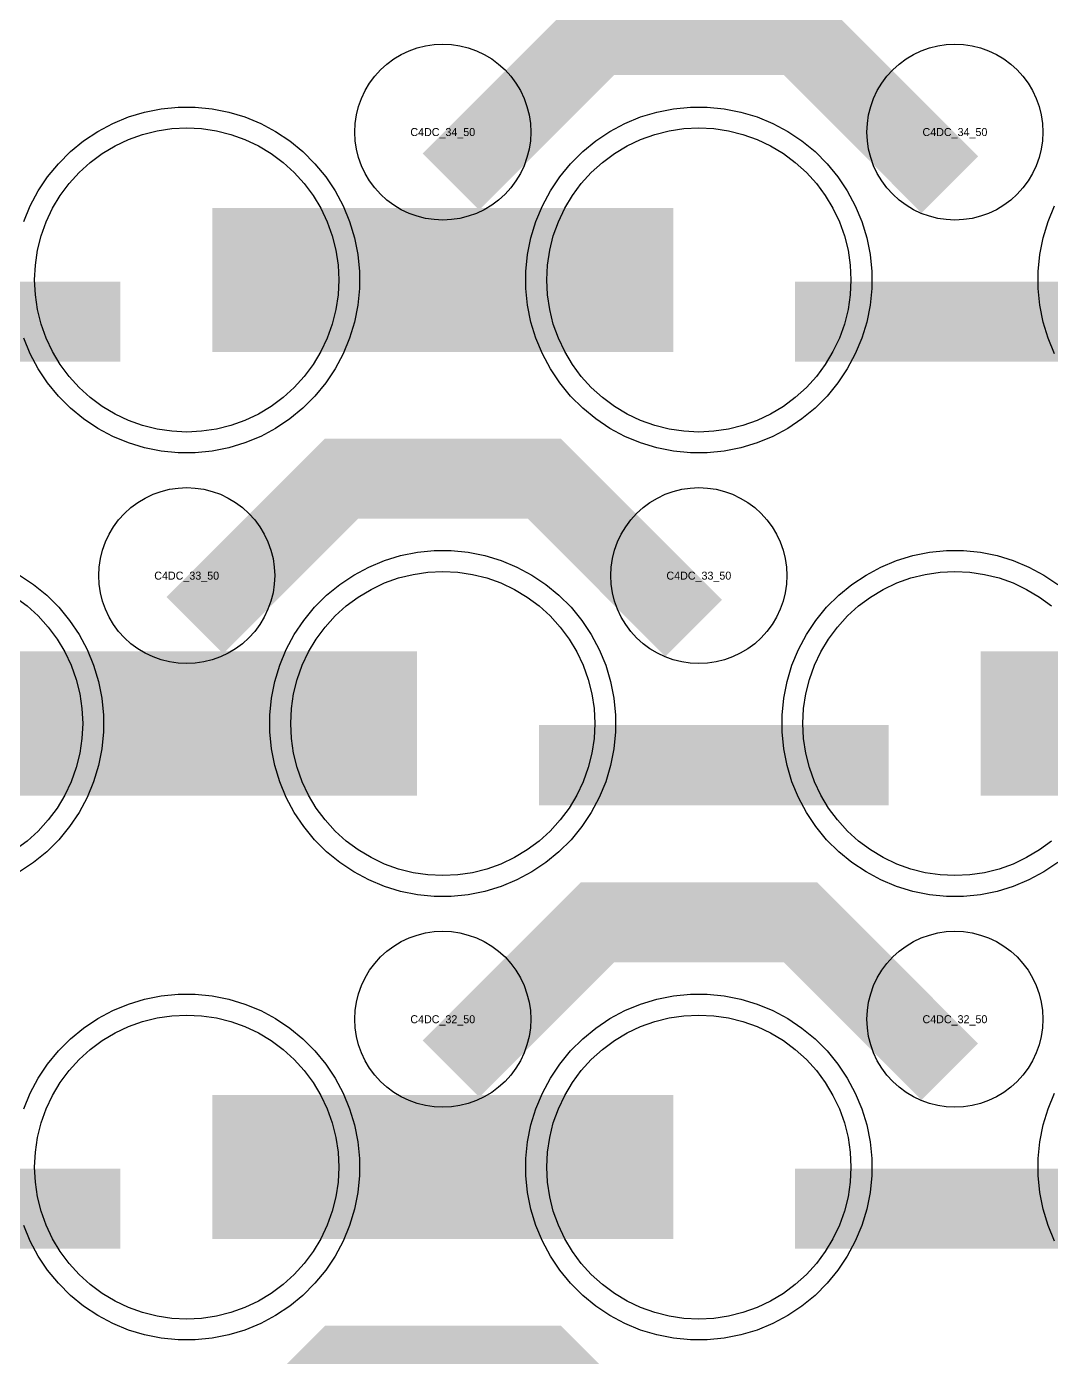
# Model space of a CAD drawing. Extents: x -11880 to 11880, y -14992 to 14992.
# Drawn here: x 3950 to 4270.1, y -10465 to -10049.3 of the extents above; entities that cross this region are included whole.
import ezdxf
from ezdxf.enums import TextEntityAlignment as Align

# ---------------------------------------------------------------- set-up
doc = ezdxf.new("R2010")
doc.units = 0
doc.header["$MEASUREMENT"] = 0
for name, color, linetype in [('GDS_775_DT_237', 138, 'CONTINUOUS'), ('RDL1_FS', 34, 'CONTINUOUS'), ('RDL_BS', 160, 'CONTINUOUS')]:
    doc.layers.add(name, color=color, linetype=linetype)

msp = doc.modelspace()

# ---------------------------------------------------------------- linework, layer by layer
at = {"layer": 'RDL1_FS', "color": 241, "true_color": 0xf7abae}
for points in [[(4000, -10175.894), (3995.343, -10175.665), (3990.732, -10174.981), (3986.209, -10173.849), (3981.819, -10172.277), (3977.605, -10170.285), (3973.605, -10167.887), (3969.86, -10165.109), (3966.406, -10161.979), (3963.276, -10158.525), (3960.498, -10154.78), (3958.1, -10150.78), (3956.108, -10146.566), (3954.536, -10142.176), (3953.404, -10137.653), (3952.72, -10133.042), (3952.491, -10128.385), (3952.72, -10123.728), (3953.404, -10119.117), (3954.536, -10114.594), (3956.108, -10110.204), (3958.1, -10105.99), (3960.498, -10101.99), (3963.276, -10098.245), (3966.406, -10094.791), (3969.86, -10091.661), (3973.605, -10088.883), (3977.605, -10086.485), (3981.819, -10084.493), (3986.209, -10082.921), (3990.732, -10081.789), (3995.343, -10081.105), (4000, -10080.876), (4004.657, -10081.105), (4009.268, -10081.789), (4013.791, -10082.921), (4018.181, -10084.493), (4022.395, -10086.485), (4026.395, -10088.883), (4030.14, -10091.661), (4033.594, -10094.791), (4036.724, -10098.245), (4039.502, -10101.99), (4041.9, -10105.99), (4043.892, -10110.204), (4045.464, -10114.594), (4046.596, -10119.117), (4047.28, -10123.728), (4047.509, -10128.385), (4047.28, -10133.042), (4046.596, -10137.653), (4045.464, -10142.176), (4043.892, -10146.566), (4041.9, -10150.78), (4039.502, -10154.78), (4036.724, -10158.525), (4033.594, -10161.979), (4030.14, -10165.109), (4026.395, -10167.887), (4022.395, -10170.285), (4018.181, -10172.277), (4013.791, -10173.849), (4009.268, -10174.981), (4004.657, -10175.665)], [(4160, -10175.894), (4155.343, -10175.665), (4150.732, -10174.981), (4146.209, -10173.849), (4141.819, -10172.277), (4137.605, -10170.285), (4133.605, -10167.887), (4129.86, -10165.109), (4126.406, -10161.979), (4123.276, -10158.525), (4120.498, -10154.78), (4118.1, -10150.78), (4116.108, -10146.566), (4114.536, -10142.176), (4113.404, -10137.653), (4112.72, -10133.042), (4112.491, -10128.385), (4112.72, -10123.728), (4113.404, -10119.117), (4114.536, -10114.594), (4116.108, -10110.204), (4118.1, -10105.99), (4120.498, -10101.99), (4123.276, -10098.245), (4126.406, -10094.791), (4129.86, -10091.661), (4133.605, -10088.883), (4137.605, -10086.485), (4141.819, -10084.493), (4146.209, -10082.921), (4150.732, -10081.789), (4155.343, -10081.105), (4160, -10080.876), (4164.657, -10081.105), (4169.268, -10081.789), (4173.791, -10082.921), (4178.181, -10084.493), (4182.395, -10086.485), (4186.395, -10088.883), (4190.14, -10091.661), (4193.594, -10094.791), (4196.724, -10098.245), (4199.502, -10101.99), (4201.9, -10105.99), (4203.892, -10110.204), (4205.464, -10114.594), (4206.596, -10119.117), (4207.28, -10123.728), (4207.509, -10128.385), (4207.28, -10133.042), (4206.596, -10137.653), (4205.464, -10142.176), (4203.892, -10146.566), (4201.9, -10150.78), (4199.502, -10154.78), (4196.724, -10158.525), (4193.594, -10161.979), (4190.14, -10165.109), (4186.395, -10167.887), (4182.395, -10170.285), (4178.181, -10172.277), (4173.791, -10173.849), (4169.268, -10174.981), (4164.657, -10175.665)], [(4080, -10314.459), (4075.343, -10314.23), (4070.732, -10313.546), (4066.209, -10312.414), (4061.819, -10310.842), (4057.605, -10308.85), (4053.605, -10306.452), (4049.86, -10303.674), (4046.406, -10300.544), (4043.276, -10297.09), (4040.498, -10293.345), (4038.1, -10289.345), (4036.108, -10285.131), (4034.536, -10280.741), (4033.404, -10276.218), (4032.72, -10271.607), (4032.491, -10266.95), (4032.72, -10262.293), (4033.404, -10257.682), (4034.536, -10253.159), (4036.108, -10248.769), (4038.1, -10244.555), (4040.498, -10240.555), (4043.276, -10236.81), (4046.406, -10233.356), (4049.86, -10230.226), (4053.605, -10227.448), (4057.605, -10225.05), (4061.819, -10223.058), (4066.209, -10221.486), (4070.732, -10220.354), (4075.343, -10219.67), (4080, -10219.441), (4084.657, -10219.67), (4089.268, -10220.354), (4093.791, -10221.486), (4098.181, -10223.058), (4102.395, -10225.05), (4106.395, -10227.448), (4110.14, -10230.226), (4113.594, -10233.356), (4116.724, -10236.81), (4119.502, -10240.555), (4121.9, -10244.555), (4123.892, -10248.769), (4125.464, -10253.159), (4126.596, -10257.682), (4127.28, -10262.293), (4127.509, -10266.95), (4127.28, -10271.607), (4126.596, -10276.218), (4125.464, -10280.741), (4123.892, -10285.131), (4121.9, -10289.345), (4119.502, -10293.345), (4116.724, -10297.09), (4113.594, -10300.544), (4110.14, -10303.674), (4106.395, -10306.452), (4102.395, -10308.85), (4098.181, -10310.842), (4093.791, -10312.414), (4089.268, -10313.546), (4084.657, -10314.23)]]:
    msp.add_lwpolyline(points, close=True, dxfattribs=at)
for points in [[(4008.002, -10128.385, 45, 45, 0), (4080.002, -10128.385, 45, 45, 0)], [(4080.002, -10128.385, 45, 45, 0), (4152.002, -10128.385, 45, 45, 0)], [(3928.002, -10266.95, 45, 45, 0), (4000.002, -10266.95, 45, 45, 0)], [(4000.002, -10266.95, 45, 45, 0), (4072.002, -10266.95, 45, 45, 0)], [(4248.002, -10266.95, 45, 45, 0), (4320.002, -10266.95, 45, 45, 0)]]:
    msp.add_lwpolyline(points, format="xyseb", dxfattribs=at)
for points in [[(4270.14, -10303.674), (4266.395, -10306.452), (4262.395, -10308.85), (4258.181, -10310.842), (4253.791, -10312.414), (4249.268, -10313.546), (4244.657, -10314.23), (4240, -10314.459), (4235.343, -10314.23), (4230.732, -10313.546), (4226.209, -10312.414), (4221.819, -10310.842), (4217.605, -10308.85), (4213.605, -10306.452), (4209.86, -10303.674), (4206.406, -10300.544), (4203.276, -10297.09), (4200.498, -10293.345), (4198.1, -10289.345), (4196.108, -10285.131), (4194.536, -10280.741), (4193.404, -10276.218), (4192.72, -10271.607), (4192.491, -10266.95), (4192.72, -10262.293), (4193.404, -10257.682), (4194.536, -10253.159), (4196.108, -10248.769), (4198.1, -10244.555), (4200.498, -10240.555), (4203.276, -10236.81), (4206.406, -10233.356), (4209.86, -10230.226), (4213.605, -10227.448), (4217.605, -10225.05), (4221.819, -10223.058), (4226.209, -10221.486), (4230.732, -10220.354), (4235.343, -10219.67), (4240, -10219.441), (4244.657, -10219.67), (4249.268, -10220.354), (4253.791, -10221.486), (4258.181, -10223.058), (4262.395, -10225.05), (4266.395, -10227.448), (4270.14, -10230.226)], [(3946.395, -10227.448), (3950.14, -10230.226), (3953.594, -10233.356), (3956.724, -10236.81), (3959.502, -10240.555), (3961.9, -10244.555), (3963.892, -10248.769), (3965.464, -10253.159), (3966.596, -10257.682), (3967.28, -10262.293), (3967.509, -10266.95), (3967.28, -10271.607), (3966.596, -10276.218), (3965.464, -10280.741), (3963.892, -10285.131), (3961.9, -10289.345), (3959.502, -10293.345), (3956.724, -10297.09), (3953.594, -10300.544), (3950.14, -10303.674), (3946.395, -10306.452)]]:
    msp.add_lwpolyline(points, dxfattribs=at)
at = {"layer": 'RDL1_FS'}
for points in [[(4000, -10453.024), (3995.343, -10452.795), (3990.732, -10452.111), (3986.209, -10450.979), (3981.819, -10449.407), (3977.605, -10447.415), (3973.605, -10445.017), (3969.86, -10442.239), (3966.406, -10439.109), (3963.276, -10435.655), (3960.498, -10431.91), (3958.1, -10427.91), (3956.108, -10423.696), (3954.536, -10419.306), (3953.404, -10414.783), (3952.72, -10410.172), (3952.491, -10405.515), (3952.72, -10400.858), (3953.404, -10396.247), (3954.536, -10391.724), (3956.108, -10387.334), (3958.1, -10383.12), (3960.498, -10379.12), (3963.276, -10375.375), (3966.406, -10371.921), (3969.86, -10368.791), (3973.605, -10366.013), (3977.605, -10363.615), (3981.819, -10361.623), (3986.209, -10360.051), (3990.732, -10358.919), (3995.343, -10358.235), (4000, -10358.006), (4004.657, -10358.235), (4009.268, -10358.919), (4013.791, -10360.051), (4018.181, -10361.623), (4022.395, -10363.615), (4026.395, -10366.013), (4030.14, -10368.791), (4033.594, -10371.921), (4036.724, -10375.375), (4039.502, -10379.12), (4041.9, -10383.12), (4043.892, -10387.334), (4045.464, -10391.724), (4046.596, -10396.247), (4047.28, -10400.858), (4047.509, -10405.515), (4047.28, -10410.172), (4046.596, -10414.783), (4045.464, -10419.306), (4043.892, -10423.696), (4041.9, -10427.91), (4039.502, -10431.91), (4036.724, -10435.655), (4033.594, -10439.109), (4030.14, -10442.239), (4026.395, -10445.017), (4022.395, -10447.415), (4018.181, -10449.407), (4013.791, -10450.979), (4009.268, -10452.111), (4004.657, -10452.795)], [(4160, -10453.024), (4155.343, -10452.795), (4150.732, -10452.111), (4146.209, -10450.979), (4141.819, -10449.407), (4137.605, -10447.415), (4133.605, -10445.017), (4129.86, -10442.239), (4126.406, -10439.109), (4123.276, -10435.655), (4120.498, -10431.91), (4118.1, -10427.91), (4116.108, -10423.696), (4114.536, -10419.306), (4113.404, -10414.783), (4112.72, -10410.172), (4112.491, -10405.515), (4112.72, -10400.858), (4113.404, -10396.247), (4114.536, -10391.724), (4116.108, -10387.334), (4118.1, -10383.12), (4120.498, -10379.12), (4123.276, -10375.375), (4126.406, -10371.921), (4129.86, -10368.791), (4133.605, -10366.013), (4137.605, -10363.615), (4141.819, -10361.623), (4146.209, -10360.051), (4150.732, -10358.919), (4155.343, -10358.235), (4160, -10358.006), (4164.657, -10358.235), (4169.268, -10358.919), (4173.791, -10360.051), (4178.181, -10361.623), (4182.395, -10363.615), (4186.395, -10366.013), (4190.14, -10368.791), (4193.594, -10371.921), (4196.724, -10375.375), (4199.502, -10379.12), (4201.9, -10383.12), (4203.892, -10387.334), (4205.464, -10391.724), (4206.596, -10396.247), (4207.28, -10400.858), (4207.509, -10405.515), (4207.28, -10410.172), (4206.596, -10414.783), (4205.464, -10419.306), (4203.892, -10423.696), (4201.9, -10427.91), (4199.502, -10431.91), (4196.724, -10435.655), (4193.594, -10439.109), (4190.14, -10442.239), (4186.395, -10445.017), (4182.395, -10447.415), (4178.181, -10449.407), (4173.791, -10450.979), (4169.268, -10452.111), (4164.657, -10452.795)]]:
    msp.add_lwpolyline(points, close=True, dxfattribs=at)
for points in [[(4008.002, -10405.515, 45, 45, 0), (4080.002, -10405.515, 45, 45, 0)], [(4080.002, -10405.515, 45, 45, 0), (4152.002, -10405.515, 45, 45, 0)]]:
    msp.add_lwpolyline(points, format="xyseb", dxfattribs=at)
at = {"layer": 'RDL_BS'}
for points in [[(4082.562, -10097.699, 25, 25, 0), (4128.377, -10051.884, 25, 25, 0), (4161.93, -10051.884, 25, 25, 0)], [(4238.401, -10098.598, 25, 25, 0), (4191.687, -10051.884, 25, 25, 0), (4161.929, -10051.884, 25, 25, 0)], [(4002.562, -10236.264, 25, 25, 0), (4048.377, -10190.449, 25, 25, 0), (4081.93, -10190.449, 25, 25, 0)], [(4158.401, -10237.163, 25, 25, 0), (4111.687, -10190.449, 25, 25, 0), (4081.929, -10190.449, 25, 25, 0)], [(4082.562, -10374.829, 25, 25, 0), (4128.377, -10329.014, 25, 25, 0), (4161.93, -10329.014, 25, 25, 0)], [(4238.401, -10375.728, 25, 25, 0), (4191.687, -10329.014, 25, 25, 0), (4161.929, -10329.014, 25, 25, 0)], [(3870.016, -10418.528, 25, 25, 0), (3979.281, -10418.528, 25, 25, 0)], [(4190.016, -10418.528, 25, 25, 0), (4299.281, -10418.528, 25, 25, 0)], [(4002.562, -10513.394, 25, 25, 0), (4048.377, -10467.579, 25, 25, 0), (4081.93, -10467.579, 25, 25, 0)], [(4158.401, -10514.293, 25, 25, 0), (4111.687, -10467.579, 25, 25, 0), (4081.929, -10467.579, 25, 25, 0)]]:
    msp.add_lwpolyline(points, format="xyseb", dxfattribs=at)
for points in [[(4080, -10109.691), (4077.307, -10109.559), (4074.635, -10109.163), (4072.016, -10108.506), (4069.481, -10107.599), (4067.044, -10106.447), (4064.72, -10105.054), (4062.557, -10103.451), (4060.558, -10101.639), (4058.746, -10099.64), (4057.143, -10097.477), (4055.75, -10095.153), (4054.598, -10092.716), (4053.691, -10090.181), (4053.034, -10087.562), (4052.638, -10084.89), (4052.506, -10082.197), (4052.638, -10079.504), (4053.034, -10076.832), (4053.691, -10074.213), (4054.598, -10071.678), (4055.75, -10069.241), (4057.143, -10066.917), (4058.746, -10064.754), (4060.558, -10062.755), (4062.557, -10060.943), (4064.72, -10059.34), (4067.044, -10057.947), (4069.481, -10056.795), (4072.016, -10055.888), (4074.635, -10055.231), (4077.307, -10054.835), (4080, -10054.703), (4082.693, -10054.835), (4085.365, -10055.231), (4087.984, -10055.888), (4090.519, -10056.795), (4092.956, -10057.947), (4095.28, -10059.34), (4097.443, -10060.943), (4099.442, -10062.755), (4101.254, -10064.754), (4102.857, -10066.917), (4104.25, -10069.241), (4105.402, -10071.678), (4106.309, -10074.213), (4106.966, -10076.832), (4107.362, -10079.504), (4107.494, -10082.197), (4107.362, -10084.89), (4106.966, -10087.562), (4106.309, -10090.181), (4105.402, -10092.716), (4104.25, -10095.153), (4102.857, -10097.477), (4101.254, -10099.64), (4099.442, -10101.639), (4097.443, -10103.451), (4095.28, -10105.054), (4092.956, -10106.447), (4090.519, -10107.599), (4087.984, -10108.506), (4085.365, -10109.163), (4082.693, -10109.559)], [(4240, -10109.691), (4237.307, -10109.559), (4234.635, -10109.163), (4232.016, -10108.506), (4229.481, -10107.599), (4227.044, -10106.447), (4224.72, -10105.054), (4222.557, -10103.451), (4220.558, -10101.639), (4218.746, -10099.64), (4217.143, -10097.477), (4215.75, -10095.153), (4214.598, -10092.716), (4213.691, -10090.181), (4213.034, -10087.562), (4212.638, -10084.89), (4212.506, -10082.197), (4212.638, -10079.504), (4213.034, -10076.832), (4213.691, -10074.213), (4214.598, -10071.678), (4215.75, -10069.241), (4217.143, -10066.917), (4218.746, -10064.754), (4220.558, -10062.755), (4222.557, -10060.943), (4224.72, -10059.34), (4227.044, -10057.947), (4229.481, -10056.795), (4232.016, -10055.888), (4234.635, -10055.231), (4237.307, -10054.835), (4240, -10054.703), (4242.693, -10054.835), (4245.365, -10055.231), (4247.984, -10055.888), (4250.519, -10056.795), (4252.956, -10057.947), (4255.28, -10059.34), (4257.443, -10060.943), (4259.442, -10062.755), (4261.254, -10064.754), (4262.857, -10066.917), (4264.25, -10069.241), (4265.402, -10071.678), (4266.309, -10074.213), (4266.966, -10076.832), (4267.362, -10079.504), (4267.494, -10082.197), (4267.362, -10084.89), (4266.966, -10087.562), (4266.309, -10090.181), (4265.402, -10092.716), (4264.25, -10095.153), (4262.857, -10097.477), (4261.254, -10099.64), (4259.442, -10101.639), (4257.443, -10103.451), (4255.28, -10105.054), (4252.956, -10106.447), (4250.519, -10107.599), (4247.984, -10108.506), (4245.365, -10109.163), (4242.693, -10109.559)], [(4000, -10248.256), (3997.307, -10248.124), (3994.635, -10247.728), (3992.016, -10247.071), (3989.481, -10246.164), (3987.044, -10245.012), (3984.72, -10243.619), (3982.557, -10242.016), (3980.558, -10240.204), (3978.746, -10238.205), (3977.143, -10236.042), (3975.75, -10233.718), (3974.598, -10231.281), (3973.691, -10228.746), (3973.034, -10226.127), (3972.638, -10223.455), (3972.506, -10220.762), (3972.638, -10218.069), (3973.034, -10215.397), (3973.691, -10212.778), (3974.598, -10210.243), (3975.75, -10207.806), (3977.143, -10205.482), (3978.746, -10203.319), (3980.558, -10201.32), (3982.557, -10199.508), (3984.72, -10197.905), (3987.044, -10196.512), (3989.481, -10195.36), (3992.016, -10194.453), (3994.635, -10193.796), (3997.307, -10193.4), (4000, -10193.268), (4002.693, -10193.4), (4005.365, -10193.796), (4007.984, -10194.453), (4010.519, -10195.36), (4012.956, -10196.512), (4015.28, -10197.905), (4017.443, -10199.508), (4019.442, -10201.32), (4021.254, -10203.319), (4022.857, -10205.482), (4024.25, -10207.806), (4025.402, -10210.243), (4026.309, -10212.778), (4026.966, -10215.397), (4027.362, -10218.069), (4027.494, -10220.762), (4027.362, -10223.455), (4026.966, -10226.127), (4026.309, -10228.746), (4025.402, -10231.281), (4024.25, -10233.718), (4022.857, -10236.042), (4021.254, -10238.205), (4019.442, -10240.204), (4017.443, -10242.016), (4015.28, -10243.619), (4012.956, -10245.012), (4010.519, -10246.164), (4007.984, -10247.071), (4005.365, -10247.728), (4002.693, -10248.124)], [(4160, -10248.256), (4157.307, -10248.124), (4154.635, -10247.728), (4152.016, -10247.071), (4149.481, -10246.164), (4147.044, -10245.012), (4144.72, -10243.619), (4142.557, -10242.016), (4140.558, -10240.204), (4138.746, -10238.205), (4137.143, -10236.042), (4135.75, -10233.718), (4134.598, -10231.281), (4133.691, -10228.746), (4133.034, -10226.127), (4132.638, -10223.455), (4132.506, -10220.762), (4132.638, -10218.069), (4133.034, -10215.397), (4133.691, -10212.778), (4134.598, -10210.243), (4135.75, -10207.806), (4137.143, -10205.482), (4138.746, -10203.319), (4140.558, -10201.32), (4142.557, -10199.508), (4144.72, -10197.905), (4147.044, -10196.512), (4149.481, -10195.36), (4152.016, -10194.453), (4154.635, -10193.796), (4157.307, -10193.4), (4160, -10193.268), (4162.693, -10193.4), (4165.365, -10193.796), (4167.984, -10194.453), (4170.519, -10195.36), (4172.956, -10196.512), (4175.28, -10197.905), (4177.443, -10199.508), (4179.442, -10201.32), (4181.254, -10203.319), (4182.857, -10205.482), (4184.25, -10207.806), (4185.402, -10210.243), (4186.309, -10212.778), (4186.966, -10215.397), (4187.362, -10218.069), (4187.494, -10220.762), (4187.362, -10223.455), (4186.966, -10226.127), (4186.309, -10228.746), (4185.402, -10231.281), (4184.25, -10233.718), (4182.857, -10236.042), (4181.254, -10238.205), (4179.442, -10240.204), (4177.443, -10242.016), (4175.28, -10243.619), (4172.956, -10245.012), (4170.519, -10246.164), (4167.984, -10247.071), (4165.365, -10247.728), (4162.693, -10248.124)], [(4080, -10386.821), (4077.307, -10386.689), (4074.635, -10386.293), (4072.016, -10385.636), (4069.481, -10384.729), (4067.044, -10383.577), (4064.72, -10382.184), (4062.557, -10380.581), (4060.558, -10378.769), (4058.746, -10376.77), (4057.143, -10374.607), (4055.75, -10372.283), (4054.598, -10369.846), (4053.691, -10367.311), (4053.034, -10364.692), (4052.638, -10362.02), (4052.506, -10359.327), (4052.638, -10356.634), (4053.034, -10353.962), (4053.691, -10351.343), (4054.598, -10348.808), (4055.75, -10346.371), (4057.143, -10344.047), (4058.746, -10341.884), (4060.558, -10339.885), (4062.557, -10338.073), (4064.72, -10336.47), (4067.044, -10335.077), (4069.481, -10333.925), (4072.016, -10333.018), (4074.635, -10332.361), (4077.307, -10331.965), (4080, -10331.833), (4082.693, -10331.965), (4085.365, -10332.361), (4087.984, -10333.018), (4090.519, -10333.925), (4092.956, -10335.077), (4095.28, -10336.47), (4097.443, -10338.073), (4099.442, -10339.885), (4101.254, -10341.884), (4102.857, -10344.047), (4104.25, -10346.371), (4105.402, -10348.808), (4106.309, -10351.343), (4106.966, -10353.962), (4107.362, -10356.634), (4107.494, -10359.327), (4107.362, -10362.02), (4106.966, -10364.692), (4106.309, -10367.311), (4105.402, -10369.846), (4104.25, -10372.283), (4102.857, -10374.607), (4101.254, -10376.77), (4099.442, -10378.769), (4097.443, -10380.581), (4095.28, -10382.184), (4092.956, -10383.577), (4090.519, -10384.729), (4087.984, -10385.636), (4085.365, -10386.293), (4082.693, -10386.689)], [(4240, -10386.821), (4237.307, -10386.689), (4234.635, -10386.293), (4232.016, -10385.636), (4229.481, -10384.729), (4227.044, -10383.577), (4224.72, -10382.184), (4222.557, -10380.581), (4220.558, -10378.769), (4218.746, -10376.77), (4217.143, -10374.607), (4215.75, -10372.283), (4214.598, -10369.846), (4213.691, -10367.311), (4213.034, -10364.692), (4212.638, -10362.02), (4212.506, -10359.327), (4212.638, -10356.634), (4213.034, -10353.962), (4213.691, -10351.343), (4214.598, -10348.808), (4215.75, -10346.371), (4217.143, -10344.047), (4218.746, -10341.884), (4220.558, -10339.885), (4222.557, -10338.073), (4224.72, -10336.47), (4227.044, -10335.077), (4229.481, -10333.925), (4232.016, -10333.018), (4234.635, -10332.361), (4237.307, -10331.965), (4240, -10331.833), (4242.693, -10331.965), (4245.365, -10332.361), (4247.984, -10333.018), (4250.519, -10333.925), (4252.956, -10335.077), (4255.28, -10336.47), (4257.443, -10338.073), (4259.442, -10339.885), (4261.254, -10341.884), (4262.857, -10344.047), (4264.25, -10346.371), (4265.402, -10348.808), (4266.309, -10351.343), (4266.966, -10353.962), (4267.362, -10356.634), (4267.494, -10359.327), (4267.362, -10362.02), (4266.966, -10364.692), (4266.309, -10367.311), (4265.402, -10369.846), (4264.25, -10372.283), (4262.857, -10374.607), (4261.254, -10376.77), (4259.442, -10378.769), (4257.443, -10380.581), (4255.28, -10382.184), (4252.956, -10383.577), (4250.519, -10384.729), (4247.984, -10385.636), (4245.365, -10386.293), (4242.693, -10386.689)], [(4157.356, -10459.515), (4152.062, -10458.998), (4146.835, -10457.952), (4141.795, -10456.421), (4136.885, -10454.39), (4132.223, -10451.898), (4127.809, -10448.951), (4123.708, -10445.589), (4119.926, -10441.807), (4116.564, -10437.706), (4113.617, -10433.292), (4111.125, -10428.63), (4109.094, -10423.72), (4107.563, -10418.68), (4106.517, -10413.453), (4106, -10408.159), (4106, -10402.871), (4106.517, -10397.577), (4107.563, -10392.35), (4109.094, -10387.31), (4111.125, -10382.4), (4113.617, -10377.738), (4116.564, -10373.324), (4119.926, -10369.223), (4123.708, -10365.441), (4127.809, -10362.079), (4132.223, -10359.132), (4136.885, -10356.64), (4141.795, -10354.609), (4146.835, -10353.078), (4152.062, -10352.032), (4157.356, -10351.515), (4162.644, -10351.515), (4167.938, -10352.032), (4173.165, -10353.078), (4178.205, -10354.609), (4183.115, -10356.64), (4187.777, -10359.132), (4192.191, -10362.079), (4196.292, -10365.441), (4200.074, -10369.223), (4203.436, -10373.324), (4206.383, -10377.738), (4208.875, -10382.4), (4210.906, -10387.31), (4212.437, -10392.35), (4213.483, -10397.577), (4214, -10402.871), (4214, -10408.159), (4213.483, -10413.453), (4212.437, -10418.68), (4210.906, -10423.72), (4208.875, -10428.63), (4206.383, -10433.292), (4203.436, -10437.706), (4200.074, -10441.807), (4196.292, -10445.589), (4192.191, -10448.951), (4187.777, -10451.898), (4183.115, -10454.39), (4178.205, -10456.421), (4173.165, -10457.952), (4167.938, -10458.998), (4162.644, -10459.515)]]:
    msp.add_lwpolyline(points, close=True, dxfattribs=at)
at = {"layer": 'RDL_BS', "color": 241, "true_color": 0xf7abae}
for points in [[(3949.094, -10110.18), (3951.125, -10105.27), (3953.617, -10100.608), (3956.564, -10096.194), (3959.926, -10092.093), (3963.708, -10088.311), (3967.809, -10084.949), (3972.223, -10082.002), (3976.885, -10079.51), (3981.795, -10077.479), (3986.835, -10075.948), (3992.062, -10074.902), (3997.356, -10074.385), (4002.644, -10074.385), (4007.938, -10074.902), (4013.165, -10075.948), (4018.205, -10077.479), (4023.115, -10079.51), (4027.777, -10082.002), (4032.191, -10084.949), (4036.292, -10088.311), (4040.074, -10092.093), (4043.436, -10096.194), (4046.383, -10100.608), (4048.875, -10105.27), (4050.906, -10110.18), (4052.437, -10115.22), (4053.483, -10120.447), (4054, -10125.741), (4054, -10131.029), (4053.483, -10136.323), (4052.437, -10141.55), (4050.906, -10146.59), (4048.875, -10151.5), (4046.383, -10156.162), (4043.436, -10160.576), (4040.074, -10164.677), (4036.292, -10168.459), (4032.191, -10171.821), (4027.777, -10174.768), (4023.115, -10177.26), (4018.205, -10179.291), (4013.165, -10180.822), (4007.938, -10181.868), (4002.644, -10182.385), (3997.356, -10182.385), (3992.062, -10181.868), (3986.835, -10180.822), (3981.795, -10179.291), (3976.885, -10177.26), (3972.223, -10174.768), (3967.809, -10171.821), (3963.708, -10168.459), (3959.926, -10164.677), (3956.564, -10160.576), (3953.617, -10156.162), (3951.125, -10151.5), (3949.094, -10146.59)], [(4271.125, -10151.5), (4269.094, -10146.59), (4267.563, -10141.55), (4266.517, -10136.323), (4266, -10131.029), (4266, -10125.741), (4266.517, -10120.447), (4267.563, -10115.22), (4269.094, -10110.18), (4271.125, -10105.27)], [(4272.191, -10310.386), (4267.777, -10313.333), (4263.115, -10315.825), (4258.205, -10317.856), (4253.165, -10319.387), (4247.938, -10320.433), (4242.644, -10320.95), (4237.356, -10320.95), (4232.062, -10320.433), (4226.835, -10319.387), (4221.795, -10317.856), (4216.885, -10315.825), (4212.223, -10313.333), (4207.809, -10310.386), (4203.708, -10307.024), (4199.926, -10303.242), (4196.564, -10299.141), (4193.617, -10294.727), (4191.125, -10290.065), (4189.094, -10285.155), (4187.563, -10280.115), (4186.517, -10274.888), (4186, -10269.594), (4186, -10264.306), (4186.517, -10259.012), (4187.563, -10253.785), (4189.094, -10248.745), (4191.125, -10243.835), (4193.617, -10239.173), (4196.564, -10234.759), (4199.926, -10230.658), (4203.708, -10226.876), (4207.809, -10223.514), (4212.223, -10220.567), (4216.885, -10218.075), (4221.795, -10216.044), (4226.835, -10214.513), (4232.062, -10213.467), (4237.356, -10212.95), (4242.644, -10212.95), (4247.938, -10213.467), (4253.165, -10214.513), (4258.205, -10216.044), (4263.115, -10218.075), (4267.777, -10220.567), (4272.191, -10223.514)], [(3947.777, -10220.567), (3952.191, -10223.514), (3956.292, -10226.876), (3960.074, -10230.658), (3963.436, -10234.759), (3966.383, -10239.173), (3968.875, -10243.835), (3970.906, -10248.745), (3972.437, -10253.785), (3973.483, -10259.012), (3974, -10264.306), (3974, -10269.594), (3973.483, -10274.888), (3972.437, -10280.115), (3970.906, -10285.155), (3968.875, -10290.065), (3966.383, -10294.727), (3963.436, -10299.141), (3960.074, -10303.242), (3956.292, -10307.024), (3952.191, -10310.386), (3947.777, -10313.333)]]:
    msp.add_lwpolyline(points, dxfattribs=at)
for points in [[(4157.356, -10182.385), (4152.062, -10181.868), (4146.835, -10180.822), (4141.795, -10179.291), (4136.885, -10177.26), (4132.223, -10174.768), (4127.809, -10171.821), (4123.708, -10168.459), (4119.926, -10164.677), (4116.564, -10160.576), (4113.617, -10156.162), (4111.125, -10151.5), (4109.094, -10146.59), (4107.563, -10141.55), (4106.517, -10136.323), (4106, -10131.029), (4106, -10125.741), (4106.517, -10120.447), (4107.563, -10115.22), (4109.094, -10110.18), (4111.125, -10105.27), (4113.617, -10100.608), (4116.564, -10096.194), (4119.926, -10092.093), (4123.708, -10088.311), (4127.809, -10084.949), (4132.223, -10082.002), (4136.885, -10079.51), (4141.795, -10077.479), (4146.835, -10075.948), (4152.062, -10074.902), (4157.356, -10074.385), (4162.644, -10074.385), (4167.938, -10074.902), (4173.165, -10075.948), (4178.205, -10077.479), (4183.115, -10079.51), (4187.777, -10082.002), (4192.191, -10084.949), (4196.292, -10088.311), (4200.074, -10092.093), (4203.436, -10096.194), (4206.383, -10100.608), (4208.875, -10105.27), (4210.906, -10110.18), (4212.437, -10115.22), (4213.483, -10120.447), (4214, -10125.741), (4214, -10131.029), (4213.483, -10136.323), (4212.437, -10141.55), (4210.906, -10146.59), (4208.875, -10151.5), (4206.383, -10156.162), (4203.436, -10160.576), (4200.074, -10164.677), (4196.292, -10168.459), (4192.191, -10171.821), (4187.777, -10174.768), (4183.115, -10177.26), (4178.205, -10179.291), (4173.165, -10180.822), (4167.938, -10181.868), (4162.644, -10182.385)], [(4077.356, -10320.95), (4072.062, -10320.433), (4066.835, -10319.387), (4061.795, -10317.856), (4056.885, -10315.825), (4052.223, -10313.333), (4047.809, -10310.386), (4043.708, -10307.024), (4039.926, -10303.242), (4036.564, -10299.141), (4033.617, -10294.727), (4031.125, -10290.065), (4029.094, -10285.155), (4027.563, -10280.115), (4026.517, -10274.888), (4026, -10269.594), (4026, -10264.306), (4026.517, -10259.012), (4027.563, -10253.785), (4029.094, -10248.745), (4031.125, -10243.835), (4033.617, -10239.173), (4036.564, -10234.759), (4039.926, -10230.658), (4043.708, -10226.876), (4047.809, -10223.514), (4052.223, -10220.567), (4056.885, -10218.075), (4061.795, -10216.044), (4066.835, -10214.513), (4072.062, -10213.467), (4077.356, -10212.95), (4082.644, -10212.95), (4087.938, -10213.467), (4093.165, -10214.513), (4098.205, -10216.044), (4103.115, -10218.075), (4107.777, -10220.567), (4112.191, -10223.514), (4116.292, -10226.876), (4120.074, -10230.658), (4123.436, -10234.759), (4126.383, -10239.173), (4128.875, -10243.835), (4130.906, -10248.745), (4132.437, -10253.785), (4133.483, -10259.012), (4134, -10264.306), (4134, -10269.594), (4133.483, -10274.888), (4132.437, -10280.115), (4130.906, -10285.155), (4128.875, -10290.065), (4126.383, -10294.727), (4123.436, -10299.141), (4120.074, -10303.242), (4116.292, -10307.024), (4112.191, -10310.386), (4107.777, -10313.333), (4103.115, -10315.825), (4098.205, -10317.856), (4093.165, -10319.387), (4087.938, -10320.433), (4082.644, -10320.95)]]:
    msp.add_lwpolyline(points, close=True, dxfattribs=at)
for points in [[(3870.016, -10141.398, 25, 25, 0), (3979.281, -10141.398, 25, 25, 0)], [(4190.016, -10141.398, 25, 25, 0), (4299.281, -10141.398, 25, 25, 0)], [(4110.016, -10279.963, 25, 25, 0), (4219.281, -10279.963, 25, 25, 0)]]:
    msp.add_lwpolyline(points, format="xyseb", dxfattribs=at)
at = {"layer": 'RDL_BS'}
for points in [[(3949.094, -10387.31), (3951.125, -10382.4), (3953.617, -10377.738), (3956.564, -10373.324), (3959.926, -10369.223), (3963.708, -10365.441), (3967.809, -10362.079), (3972.223, -10359.132), (3976.885, -10356.64), (3981.795, -10354.609), (3986.835, -10353.078), (3992.062, -10352.032), (3997.356, -10351.515), (4002.644, -10351.515), (4007.938, -10352.032), (4013.165, -10353.078), (4018.205, -10354.609), (4023.115, -10356.64), (4027.777, -10359.132), (4032.191, -10362.079), (4036.292, -10365.441), (4040.074, -10369.223), (4043.436, -10373.324), (4046.383, -10377.738), (4048.875, -10382.4), (4050.906, -10387.31), (4052.437, -10392.35), (4053.483, -10397.577), (4054, -10402.871), (4054, -10408.159), (4053.483, -10413.453), (4052.437, -10418.68), (4050.906, -10423.72), (4048.875, -10428.63), (4046.383, -10433.292), (4043.436, -10437.706), (4040.074, -10441.807), (4036.292, -10445.589), (4032.191, -10448.951), (4027.777, -10451.898), (4023.115, -10454.39), (4018.205, -10456.421), (4013.165, -10457.952), (4007.938, -10458.998), (4002.644, -10459.515), (3997.356, -10459.515), (3992.062, -10458.998), (3986.835, -10457.952), (3981.795, -10456.421), (3976.885, -10454.39), (3972.223, -10451.898), (3967.809, -10448.951), (3963.708, -10445.589), (3959.926, -10441.807), (3956.564, -10437.706), (3953.617, -10433.292), (3951.125, -10428.63), (3949.094, -10423.72)], [(4271.125, -10428.63), (4269.094, -10423.72), (4267.563, -10418.68), (4266.517, -10413.453), (4266, -10408.159), (4266, -10402.871), (4266.517, -10397.577), (4267.563, -10392.35), (4269.094, -10387.31), (4271.125, -10382.4)]]:
    msp.add_lwpolyline(points, dxfattribs=at)

# ---------------------------------------------------------------- texts
at = {"layer": 'GDS_775_DT_237'}
for s, p in [('C4DC_34_50', (4080, -10082.197)), ('C4DC_34_50', (4080, -10082.197)), ('C4DC_34_50', (4240, -10082.197)), ('C4DC_34_50', (4240, -10082.197)), ('C4DC_33_50', (4000, -10220.762)), ('C4DC_33_50', (4000, -10220.762)), ('C4DC_33_50', (4160, -10220.762)), ('C4DC_33_50', (4160, -10220.762)), ('C4DC_32_50', (4080, -10359.327)), ('C4DC_32_50', (4080, -10359.327)), ('C4DC_32_50', (4240, -10359.327)), ('C4DC_32_50', (4240, -10359.327))]:
    msp.add_text(s, height=2.5, dxfattribs=at).set_placement(p, align=Align.MIDDLE_CENTER)

doc.saveas('drawing.dxf')
